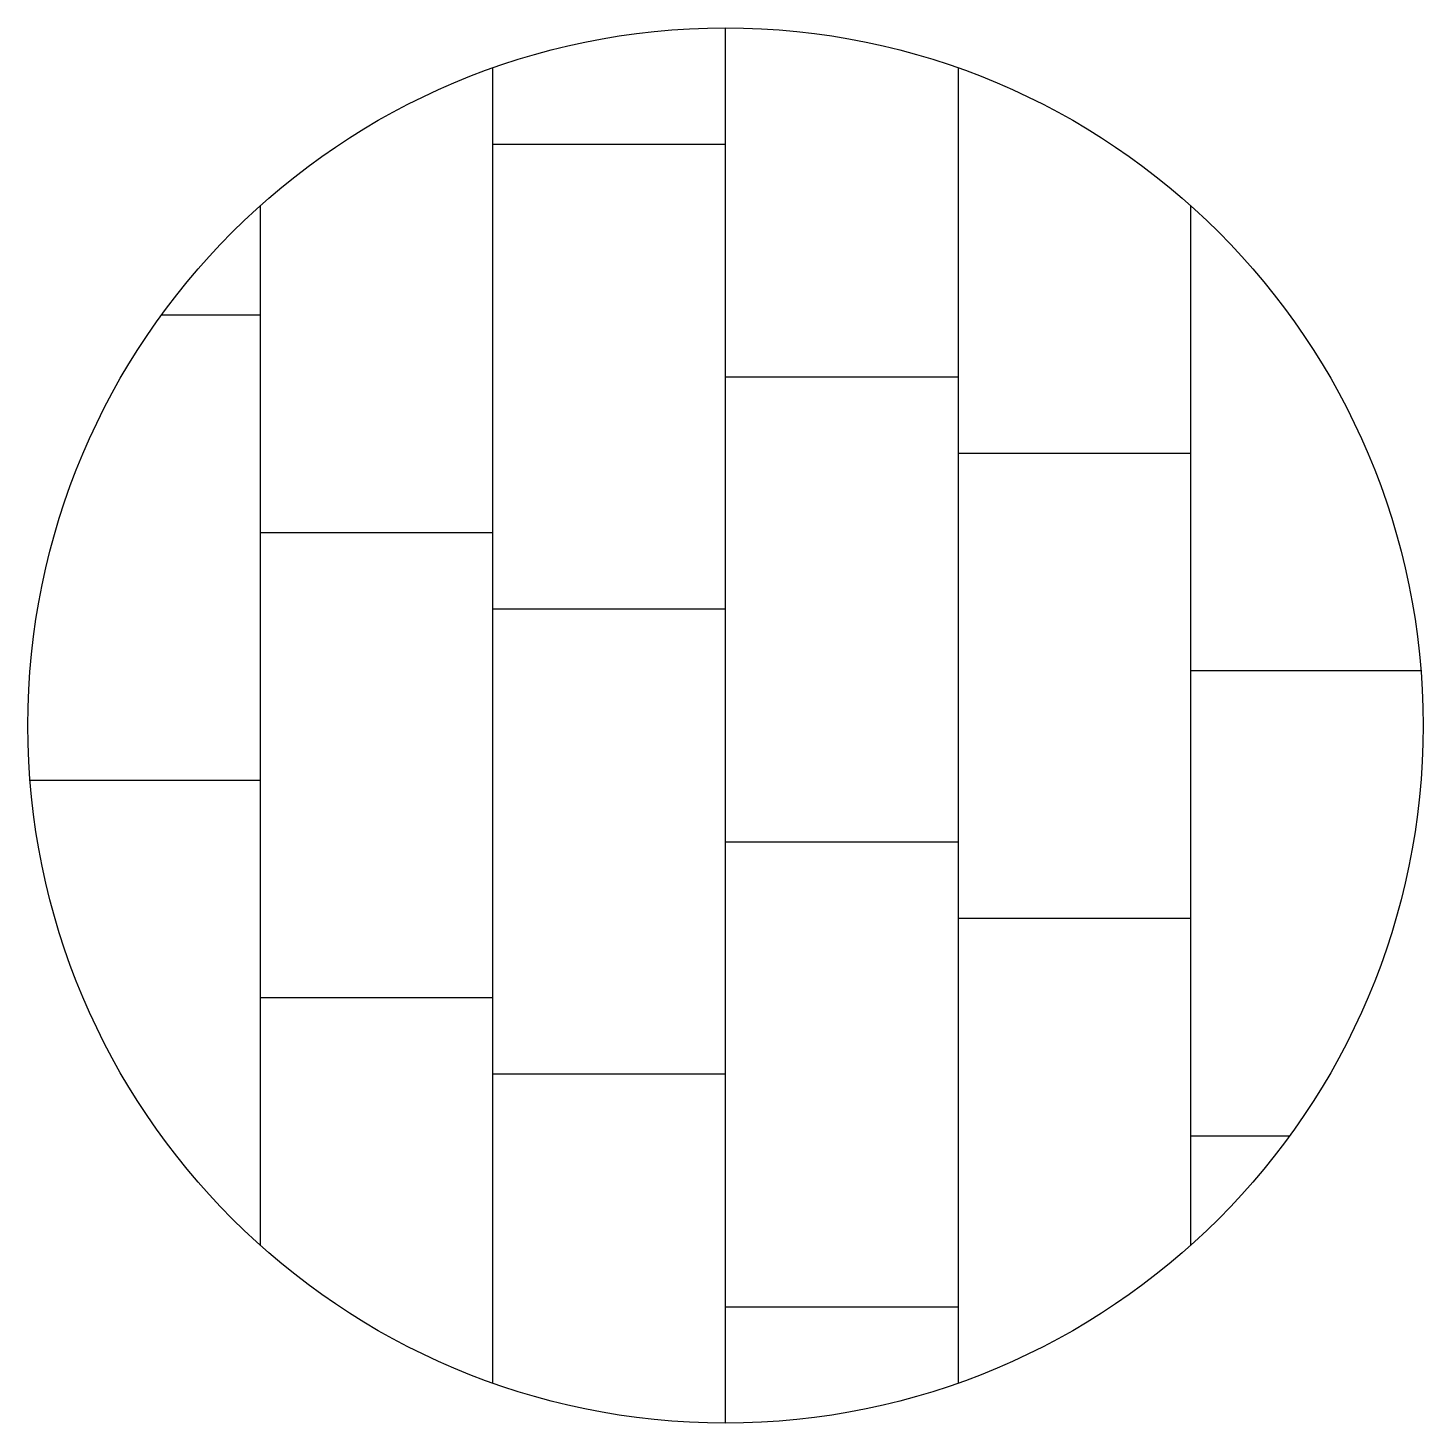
# Model space of a CAD drawing. Extents: x -3.66 to 3.66, y -3.66 to 3.66.
import ezdxf

# ---------------------------------------------------------------- set-up
doc = ezdxf.new("R2010")
doc.units = 0
doc.layers.add('MODELSKETCH_VISIBLE', color=7, linetype='CONTINUOUS')

msp = doc.modelspace()

# ---------------------------------------------------------------- linework, layer by layer
at = {"layer": 'MODELSKETCH_VISIBLE'}
for p, q in [((0, -3.6576), (0, 3.6576)), ((-1.2192, -3.4484), (-1.2192, 3.4484)), ((1.2192, 3.4484), (1.2192, -3.4484)), ((-1.2192, 3.048), (0, 3.048)), ((-2.4384, -2.7262), (-2.4384, 2.7262)), ((2.4384, 2.7262), (2.4384, -2.7262)), ((-2.4384, 2.1506), (-2.9585, 2.1506)), ((0, 1.8288), (1.2192, 1.8288)), ((1.2192, 1.4284), (2.4384, 1.4284)), ((-1.2192, 1.01), (-2.4384, 1.01)), ((0, 0.6096), (-1.2192, 0.6096)), ((2.4384, 0.2878), (3.6463, 0.2878)), ((-2.4384, -0.2878), (-3.6463, -0.2878)), ((0, -0.6096), (1.2192, -0.6096)), ((1.2192, -1.01), (2.4384, -1.01)), ((-1.2192, -1.4284), (-2.4384, -1.4284)), ((0, -1.8288), (-1.2192, -1.8288)), ((2.4384, -2.1506), (2.9585, -2.1506)), ((0, -3.048), (1.2192, -3.048))]:
    msp.add_line(p, q, dxfattribs=at)
msp.add_circle((0, 0), 3.6576, dxfattribs=at)

doc.saveas('drawing.dxf')
